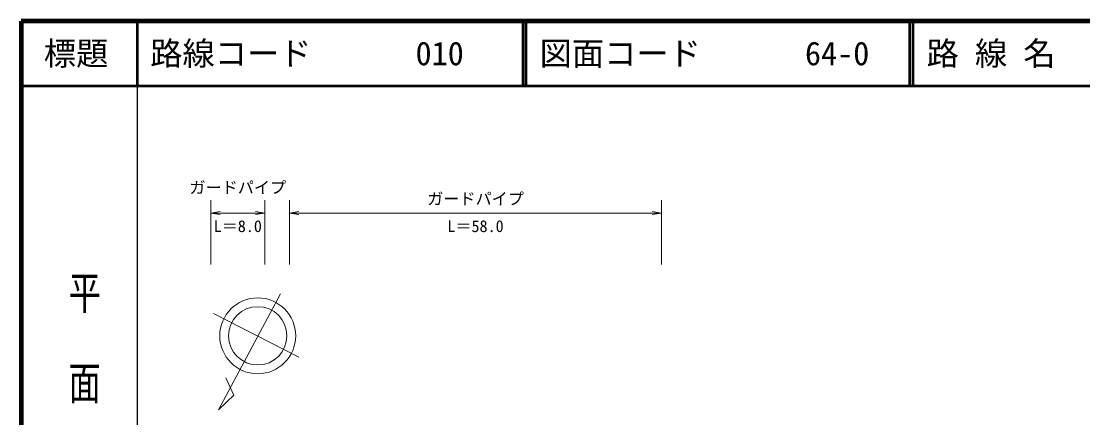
# Model space of a CAD drawing. Units: millimetres, scale not verified. Extents: x 40000 to 680000, y 20000 to 380000.
# Drawn here: x 40000 to 204590, y 318480 to 380000 of the extents above; entities that cross this region are included whole.
import ezdxf
from ezdxf.enums import TextEntityAlignment as Align

# ---------------------------------------------------------------- set-up
doc = ezdxf.new("R2010")
doc.units = ezdxf.units.MM
doc.header["$LTSCALE"] = 1000
for name, color, linetype, lineweight in [('M-TTL', 7, 'Continuous', 13), ('M-TTL-BAND', 7, 'Continuous', 25), ('M-TTL-FRAM', 7, 'Continuous', 13), ('M-TTL-LINE', 7, 'Continuous', 50), ('M-TTL-TXT', 7, 'Continuous', 13)]:
    doc.layers.add(name, color=color, linetype=linetype, lineweight=lineweight)
doc.styles.add('@ＭＳ ゴシック', font='')
doc.styles.add('ＭＳ ゴシック', font='')
doc.styles.get('@ＭＳ ゴシック').set_extended_font_data('@MS Gothic')
doc.styles.get('ＭＳ ゴシック').set_extended_font_data('MS Gothic')

# ---------------------------------------------------------------- blocks, each defined once
blk = doc.blocks.new('open_arrow')
at = {"color": 0, "linetype": 'Continuous', "lineweight": -2}
blk.add_lwpolyline([(7.5, 1.25), (0, 0), (7.5, -1.25)], dxfattribs=at)

msp = doc.modelspace()

# ---------------------------------------------------------------- linework, layer by layer
at = {"layer": 'M-TTL', "color": 2, "lineweight": 140}
for p, q in [((40000, 380000), (40000, 20000)), ((680000, 380000), (40000, 380000))]:
    msp.add_line(p, q, dxfattribs=at)
at = {"layer": 'M-TTL-BAND'}
msp.add_line((58000, 370000), (58000, 20000), dxfattribs=at)
at = {"layer": 'M-TTL-FRAM'}
for p, q in [((69383, 342239), (69383, 352239)), ((77771, 342239), (77771, 352239)), ((81593, 342239), (81593, 352239)), ((139290, 342239), (139290, 352239)), ((69383, 350239), (77771, 350239)), ((81593, 350239), (139290, 350239))]:
    msp.add_line(p, q, dxfattribs=at)
at = {"layer": 'M-TTL-LINE'}
for p, q in [((58000, 380000), (58000, 370000)), ((117750, 380000), (117750, 370000)), ((118250, 380000), (118250, 370000)), ((177750, 380000), (177750, 370000)), ((178250, 380000), (178250, 370000)), ((40000, 370000), (680000, 370000))]:
    msp.add_line(p, q, dxfattribs=at)
at = {"layer": 'M-TTL-TXT', "color": 3}
for p, q in [((80187, 337721), (70569, 319727)), ((83038, 327880), (69832, 334657)), ((72973, 321977), (71702, 324651)), ((70569, 319727), (72973, 321977))]:
    msp.add_line(p, q, dxfattribs=at)
for radius in [5885, 4520]:
    msp.add_circle((76668, 331194), radius, dxfattribs=at)

# ---------------------------------------------------------------- block references
at = {"layer": 'M-TTL-FRAM', "xscale": 193, "yscale": 193}
for p in [(69383, 350239), (81593, 350239)]:
    msp.add_blockref('open_arrow', p, dxfattribs=at)
at = {"layer": 'M-TTL-FRAM', "xscale": 193, "yscale": 193, "rotation": 180}
for p in [(77771, 350239), (139290, 350239)]:
    msp.add_blockref('open_arrow', p, dxfattribs=at)

# ---------------------------------------------------------------- texts
at = {"layer": 'M-TTL-BAND', "style": '@ＭＳ ゴシック', "width": 1.4}
msp.add_text('平  面  図', height=3666, rotation=270, dxfattribs=at).set_placement((49777, 306475), align=Align.MIDDLE_RIGHT)
at = {"layer": 'M-TTL-FRAM', "style": 'ＭＳ ゴシック'}
for s, p in [('ガードパイプ', (66077, 352739)), ('ガードパイプ', (102941, 350989)), ('L＝8.0', (69827, 346739)), ('L＝58.0', (106066, 346739))]:
    msp.add_text(s, height=1833, dxfattribs=at).set_placement(p, align=Align.BOTTOM_LEFT)
at = {"layer": 'M-TTL-TXT', "style": 'ＭＳ ゴシック'}
msp.add_text('標題', height=3666, dxfattribs=at).set_placement((48500, 375000), align=Align.MIDDLE_CENTER)
for s, p in [('路線コード', (60000, 375000)), ('図面コード', (120380, 375000)), ('路 線 名', (180380, 375000)), ('010', (101142, 375000)), ('64-0', (161521, 375000))]:
    msp.add_text(s, height=3666, dxfattribs=at).set_placement(p, align=Align.MIDDLE_LEFT)

doc.saveas('drawing.dxf')
